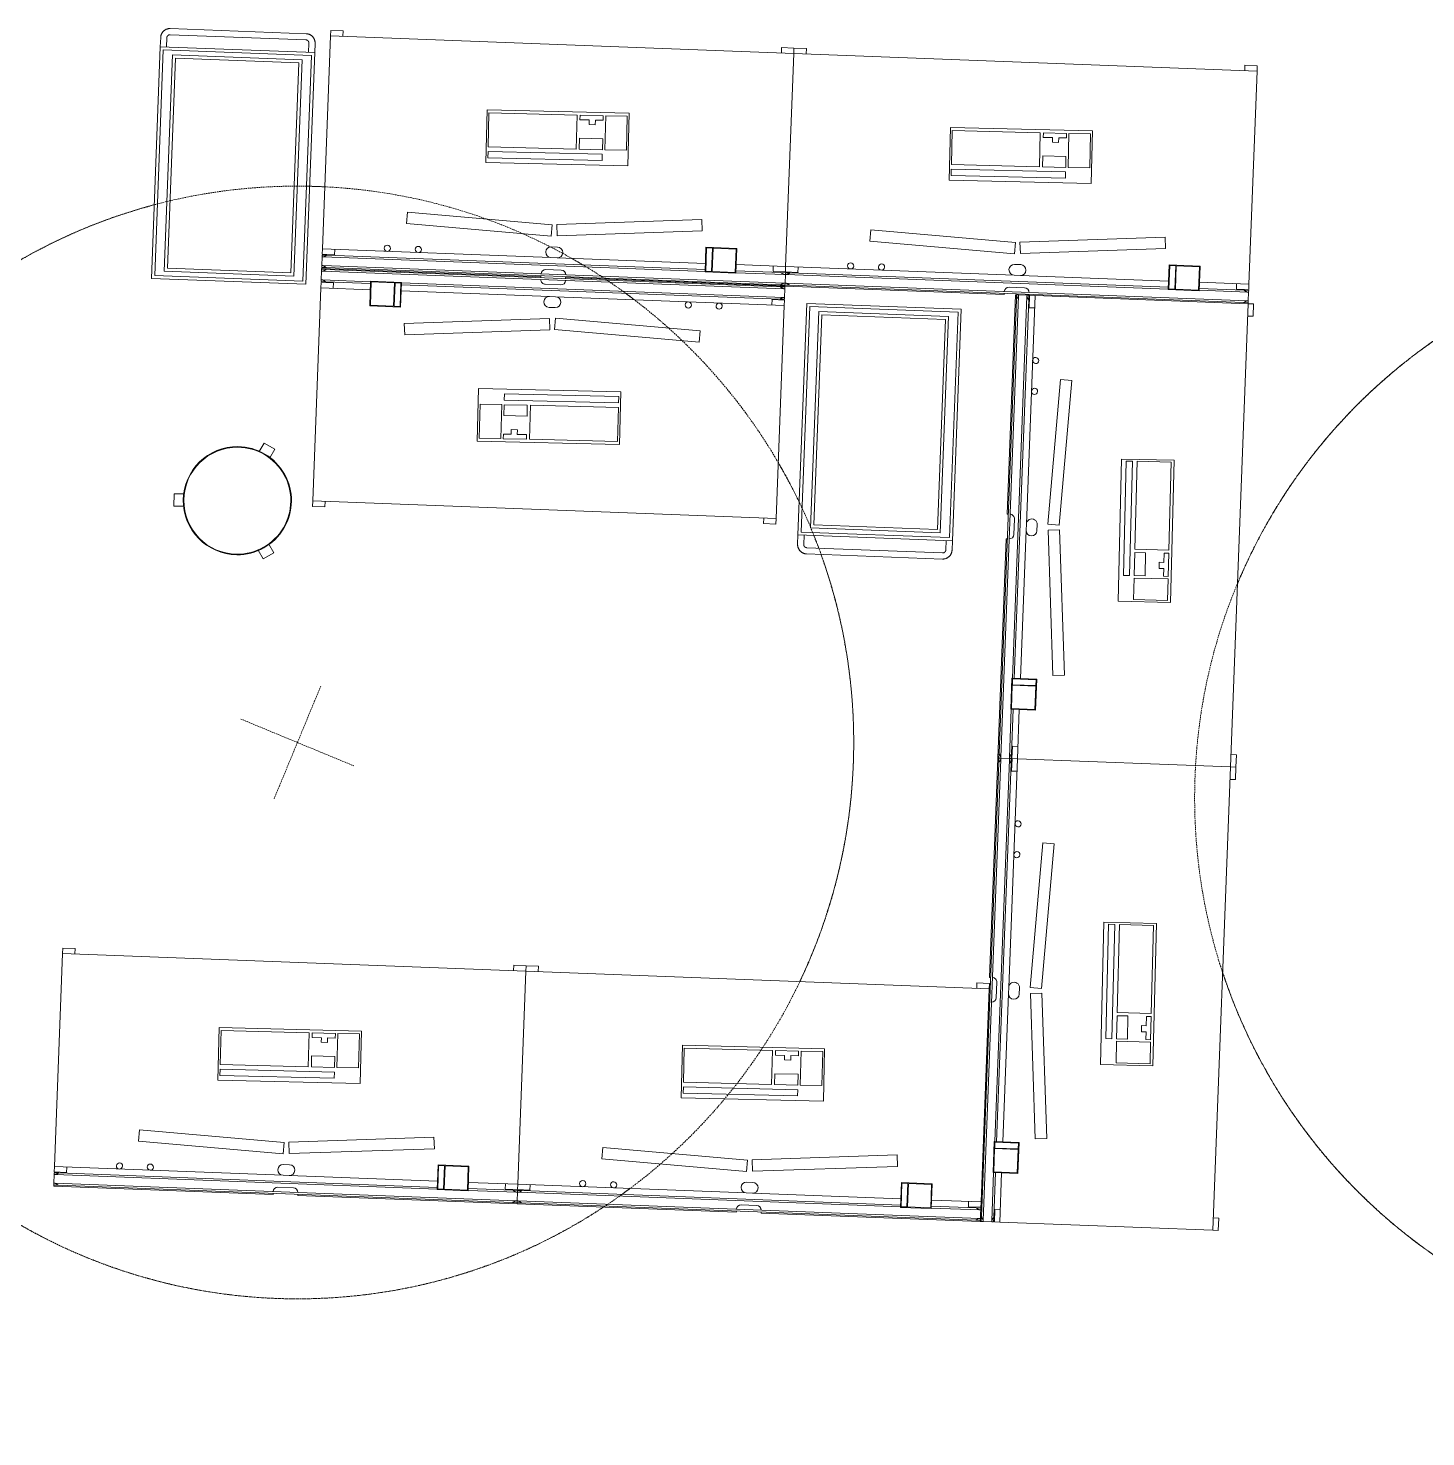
# Model space of a CAD drawing. Header units: millimetres. Extents: x 17567 to 83301, y -4294 to 56331.
# Drawn here: x 24444 to 28966, y 29321 to 33878 of the extents above; entities that cross this region are included whole.
import ezdxf

# ---------------------------------------------------------------- set-up
doc = ezdxf.new("R2010")
doc.units = ezdxf.units.MM
doc.header["$MEASUREMENT"] = 0
doc.linetypes.add('Hidden', pattern=[7.14375, 4.7625, -2.38125])
for name, color, linetype, lineweight in [('E-ELEC-EQPM', 71, 'Continuous', 13), ('E-ELEC-EQPM-HDLN', 91, 'Hidden', 13), ('I-FURN', 40, 'Continuous', 13), ('Q-SPCQ', 91, 'Continuous', 13)]:
    doc.layers.add(name, color=color, linetype=linetype, lineweight=lineweight)

# ---------------------------------------------------------------- blocks, each defined once
blk = doc.blocks.new('POWER_DATA_DROPPER - POWER_DATA_DROPPER-V160-GA PLAN - LEVEL 11')
at = {"layer": 'E-ELEC-EQPM-HDLN'}
for q in [(0, 200), (-200, 0), (0, -200), (200, 0)]:
    blk.add_line((0, 0), q, dxfattribs=at)
blk.add_circle((0, 0), 1800, dxfattribs=at)
for start, end in [(37.426, 235.788), (19.6744, 21.2358), (351.7479, 353.0608), (345.3227, 346.4379), (317.9689, 322.5853), (312.9495, 314.3428), (267.0414, 312.2713), (238.1681, 239.1456)]:
    blk.add_arc((0, 0), 1800, start, end, dxfattribs=at)
blk = doc.blocks.new('POWER_DATA_DROPPER - POWER_DATA_DROPPER-V161-GA PLAN - LEVEL 11')
at = {"layer": 'E-ELEC-EQPM-HDLN'}
for p, q in [((0, 0), (0, 200)), ((0, 0), (-200, 0)), ((0, 0), (0, -200)), ((0, 0), (200, 0)), ((1792.3, -165.9), (1792.6, -162.8))]:
    blk.add_line(p, q, dxfattribs=at)
blk.add_circle((0, 0), 1800, dxfattribs=at)
for start, end in [(18.9091, 79.5093), (120.0704, 180.6824), (356.1167, 356.7696), (354.0228, 354.5247), (354.9994, 355.5025), (352.7132, 353.3848), (202.8036, 203.4569), (206.2112, 206.8749), (232.3878, 327.1438)]:
    blk.add_arc((0, 0), 1800, start, end, dxfattribs=at)
blk = doc.blocks.new('Existing Furniture_Aalto Stool 60_EC4 - EC4A-10015310-GA PLAN - LEVEL 11')
at = {"layer": 'I-FURN'}
for p, q in [((20, 205), (-20, 205)), ((-20, 172.8), (-20, 205)), ((20, 205), (20, 172.8)), ((-187.5, -85.2), (-159.6, -69.1)), ((-187.5, -85.2), (-167.5, -119.8)), ((159.6, -69.1), (187.5, -85.2)), ((167.5, -119.8), (187.5, -85.2)), ((-139.6, -103.7), (-167.5, -119.8)), ((167.5, -119.8), (139.6, -103.7))]:
    blk.add_line(p, q, dxfattribs=at)
for radius, start, end in [(175, 360, 180), (173, 360, 180), (173, 0, 180), (175, 180, 360), (173, 180, 360), (173, 180, 0)]:
    blk.add_arc((0, 0), radius, start, end, dxfattribs=at)
blk = doc.blocks.new('New Furniture_Storage Caddy_NS1 - NS1-9646874-GA PLAN - LEVEL 11')
at = {"layer": 'I-FURN'}
for p, q in [((294.7, 0), (-205.3, 0)), ((-205.3, 0), (-205.3, -750)), ((294.7, -750), (294.7, 0)), ((-195.3, -740), (-195.3, -10)), ((-195.3, -10), (284.7, -10)), ((254.7, -25), (-165.3, -25)), ((-165.3, -25), (-165.3, -725)), ((-155.3, -715), (-155.3, -35)), ((-155.3, -35), (244.7, -35)), ((244.7, -35), (244.7, -715)), ((254.7, -725), (254.7, -25)), ((284.7, -10), (284.7, -740)), ((-165.3, -725), (254.7, -725)), ((244.7, -715), (-155.3, -715)), ((-205.3, -750), (-205.3, -780)), ((-205.3, -750), (294.7, -750)), ((284.7, -740), (-195.3, -740)), ((-185.3, -780), (-185.3, -750)), ((274.7, -750), (274.7, -780)), ((294.7, -780), (294.7, -750)), ((264.7, -790), (-175.3, -790)), ((-175.3, -810), (264.7, -810))]:
    blk.add_line(p, q, dxfattribs=at)
at = {"layer": 'I-FURN', "flags": 128}
for points in [[(-205.3, -780), (-205.3, -781.2), (-205.2, -782.4), (-205.1, -783.6), (-204.9, -784.8), (-204.7, -786), (-204.4, -787.1), (-204.1, -788.3), (-203.8, -789.4), (-203.4, -790.6), (-202.9, -791.7), (-202.4, -792.8), (-201.9, -793.9), (-201.3, -794.9), (-200.7, -795.9), (-200.1, -796.9), (-199.4, -797.9), (-198.6, -798.9), (-197.9, -799.8), (-197, -800.7), (-196.2, -801.5), (-195.3, -802.3), (-194.4, -803.1), (-193.5, -803.9), (-192.5, -804.6), (-191.5, -805.2), (-190.5, -805.9), (-189.4, -806.5), (-188.4, -807), (-187.3, -807.5), (-186.2, -808), (-185, -808.4), (-183.9, -808.7), (-182.7, -809.1), (-181.6, -809.3), (-180.4, -809.6), (-179.2, -809.7), (-178, -809.9), (-176.8, -810), (-175.6, -810), (-175.3, -810)], [(-175.3, -790), (-175.7, -790), (-176.1, -790), (-176.5, -789.9), (-176.9, -789.9), (-177.3, -789.8), (-177.7, -789.7), (-178.1, -789.6), (-178.4, -789.5), (-178.8, -789.4), (-179.2, -789.2), (-179.6, -789), (-179.9, -788.9), (-180.3, -788.7), (-180.6, -788.5), (-180.9, -788.3), (-181.3, -788), (-181.6, -787.8), (-181.9, -787.5), (-182.2, -787.2), (-182.5, -787), (-182.7, -786.7), (-183, -786.4), (-183.3, -786.1), (-183.5, -785.7), (-183.7, -785.4), (-183.9, -785.1), (-184.1, -784.7), (-184.3, -784.4), (-184.5, -784), (-184.6, -783.6), (-184.8, -783.2), (-184.9, -782.9), (-185, -782.5), (-185.1, -782.1), (-185.2, -781.7), (-185.2, -781.3), (-185.3, -780.9), (-185.3, -780.5), (-185.3, -780.1), (-185.3, -780)], [(264.7, -810), (265.9, -810), (267.1, -809.9), (268.3, -809.8), (269.5, -809.6), (270.7, -809.4), (271.8, -809.1), (273, -808.8), (274.1, -808.5), (275.3, -808.1), (276.4, -807.6), (277.5, -807.1), (278.6, -806.6), (279.6, -806), (280.6, -805.4), (281.6, -804.8), (282.6, -804.1), (283.6, -803.3), (284.5, -802.6), (285.4, -801.7), (286.2, -800.9), (287, -800), (287.8, -799.1), (288.6, -798.2), (289.3, -797.2), (289.9, -796.2), (290.6, -795.2), (291.2, -794.1), (291.7, -793.1), (292.2, -792), (292.7, -790.9), (293.1, -789.7), (293.4, -788.6), (293.8, -787.4), (294, -786.3), (294.3, -785.1), (294.4, -783.9), (294.6, -782.7), (294.7, -781.5), (294.7, -780.3), (294.7, -780)], [(274.7, -780), (274.7, -780.4), (274.7, -780.8), (274.6, -781.2), (274.6, -781.6), (274.5, -782), (274.4, -782.4), (274.3, -782.8), (274.2, -783.1), (274.1, -783.5), (273.9, -783.9), (273.7, -784.3), (273.6, -784.6), (273.4, -785), (273.2, -785.3), (273, -785.6), (272.7, -786), (272.5, -786.3), (272.2, -786.6), (271.9, -786.9), (271.7, -787.2), (271.4, -787.4), (271.1, -787.7), (270.8, -788), (270.4, -788.2), (270.1, -788.4), (269.8, -788.6), (269.4, -788.8), (269.1, -789), (268.7, -789.2), (268.3, -789.3), (267.9, -789.5), (267.6, -789.6), (267.2, -789.7), (266.8, -789.8), (266.4, -789.9), (266, -789.9), (265.6, -790), (265.2, -790), (264.8, -790), (264.7, -790)]]:
    blk.add_lwpolyline(points, dxfattribs=at)
blk = doc.blocks.new('Workstatio_3 - Workstatio_3-V216-GA PLAN - LEVEL 11')
at = {"layer": 'I-FURN'}
for p, q in [((4.7, 3.1), (-705.3, 3.1)), ((-705.3, 0), (-705.3, 3.1)), ((-705.3, 0), (-690.3, 0)), ((-694.2, 0), (-690.3, 0)), ((-690.3, 0), (779.7, 0)), ((4.7, 3.1), (4.7, 0)), ((794.7, 3.1), (84.7, 3.1)), ((84.7, 0), (84.7, 3.1)), ((794.7, 3.1), (794.7, 0)), ((-705.3, 0), (-705.3, -6)), ((-705.3, -34), (-705.3, -6)), ((-702.3, -6), (-705.3, -6)), ((-705.3, -34), (-705.3, -40)), ((-705.3, -34), (-702.3, -34)), ((-690.3, -40), (-705.3, -40)), ((-665.3, -42.5), (-705.3, -42.5)), ((-702.3, -6), (791.7, -6)), ((-545.3, -34), (-702.3, -34)), ((-545.1, -40), (-690.3, -40)), ((-665.3, -42.5), (-665.3, -59.9)), ((-445.3, -32.5), (-545.3, -32.5)), ((-545.3, -32.5), (-545.3, -112.5)), ((-543.3, -34.5), (-468.3, -34.5)), ((-543.3, -110.5), (-543.3, -34.5)), ((-468.3, -34.5), (-468.3, -110.5)), ((-466.3, -110.5), (-466.3, -34.5)), ((-466.3, -34.5), (-447.3, -34.5)), ((-461, -34), (-462.5, -34)), ((-447.3, -34.5), (-447.3, -110.5)), ((779.7, -40), (-445.5, -40)), ((-445.3, -112.5), (-445.3, -32.5)), ((791.7, -34), (-445.3, -34)), ((69.7, -21), (19.7, -21)), ((794.7, -42.5), (754.7, -42.5)), ((754.7, -59.9), (754.7, -42.5)), ((779.7, 0), (783.6, 0)), ((779.7, 0), (794.7, 0)), ((794.7, -40), (779.7, -40)), ((794.7, -6), (791.7, -6)), ((791.7, -34), (794.7, -34)), ((794.7, -6), (794.7, 0)), ((794.7, -6), (794.7, -34)), ((794.7, -40), (794.7, -34)), ((794.7, -42.5), (794.7, -59.9)), ((-545.3, -60), (-705.3, -60)), ((-705.3, -60), (-705.3, -750)), ((34.7, -60), (-445.3, -60)), ((54.7, -60), (34.7, -60)), ((794.7, -60), (54.7, -60)), ((794.7, -750), (794.7, -60)), ((-545.3, -112.5), (-445.3, -112.5)), ((-468.3, -110.5), (-543.3, -110.5)), ((-447.3, -110.5), (-466.3, -110.5)), ((37.4, -131), (-431.3, -164.7)), ((34.7, -95), (54.7, -95)), ((37.4, -131), (40.1, -168)), ((56.6, -129), (54.8, -166)), ((526, -152.3), (56.6, -129)), ((-431.3, -164.7), (-428.6, -201.7)), ((-428.6, -201.7), (40.1, -168)), ((54.8, -166), (524.1, -189.4)), ((526, -152.3), (524.1, -189.4)), ((276.9, -359.7), (-183.1, -366.1)), ((276.9, -359.7), (279.2, -529.7)), ((-180.7, -536.1), (-183.1, -366.1)), ((-180.7, -536.1), (279.2, -529.7)), ((-705.3, -750), (794.7, -750)), ((-705.3, -767.5), (-705.3, -750.1)), ((-705.3, -767.5), (-665.3, -767.5)), ((-665.3, -750.1), (-665.3, -767.5)), ((754.7, -767.5), (754.7, -750.1)), ((754.7, -767.5), (794.7, -767.5)), ((794.7, -750.1), (794.7, -767.5))]:
    blk.add_line(p, q, dxfattribs=at)
at = {"layer": 'I-FURN', "flags": 128}
for points in [[(-702.3, -6), (-702.2, -6), (-702.1, -6), (-702, -6), (-701.9, -6), (-701.7, -6), (-701.6, -5.9), (-701.5, -5.9), (-701.2, -5.9), (-701.1, -5.8), (-700.9, -5.8), (-700.7, -5.7), (-700.5, -5.7), (-700.4, -5.6), (-700.1, -5.5), (-699.8, -5.4), (-699.7, -5.4), (-699.5, -5.3), (-699.2, -5.1), (-698.9, -5), (-698.4, -4.8), (-698.1, -4.7), (-698, -4.6), (-697.6, -4.4), (-697.4, -4.3), (-697, -4.1), (-696.6, -3.8), (-696.3, -3.7), (-695.8, -3.4), (-695.2, -3), (-694.8, -2.8), (-694, -2.3), (-693.4, -1.9), (-693, -1.7), (-692.1, -1.2), (-690.3, 0)], [(-690.3, -40), (-692.1, -38.8), (-693, -38.3), (-693.4, -38.1), (-694, -37.7), (-694.8, -37.2), (-695.2, -37), (-695.8, -36.6), (-696.3, -36.3), (-696.6, -36.2), (-697, -35.9), (-697.4, -35.7), (-697.6, -35.6), (-698, -35.4), (-698.1, -35.3), (-698.4, -35.2), (-698.8, -35), (-699, -34.9), (-699.3, -34.8), (-699.5, -34.7), (-699.6, -34.7), (-699.8, -34.6), (-700.1, -34.5), (-700.3, -34.4), (-700.4, -34.4), (-700.6, -34.3), (-700.9, -34.2), (-701.1, -34.2), (-701.2, -34.2), (-701.3, -34.1), (-701.5, -34.1), (-701.7, -34), (-701.8, -34), (-702, -34), (-702, -34), (-702.1, -34), (-702.3, -34)], [(779.7, 0), (781.5, -1.2), (782.4, -1.7), (782.8, -1.9), (783.4, -2.3), (784.2, -2.8), (784.6, -3), (785.2, -3.4), (785.7, -3.7), (786, -3.8), (786.4, -4.1), (786.8, -4.3), (787, -4.4), (787.4, -4.6), (787.5, -4.7), (787.8, -4.8), (788.2, -5), (788.4, -5.1), (788.7, -5.2), (788.9, -5.3), (789, -5.3), (789.2, -5.4), (789.5, -5.5), (789.7, -5.6), (789.8, -5.6), (790, -5.7), (790.3, -5.8), (790.5, -5.8), (790.6, -5.8), (790.7, -5.9), (790.9, -5.9), (791.1, -6), (791.2, -6), (791.4, -6), (791.4, -6), (791.6, -6), (791.7, -6)], [(791.7, -34), (791.6, -34), (791.5, -34), (791.4, -34), (791.3, -34), (791.1, -34), (791, -34.1), (790.9, -34.1), (790.6, -34.1), (790.5, -34.2), (790.3, -34.2), (790.1, -34.3), (789.9, -34.3), (789.8, -34.4), (789.5, -34.5), (789.2, -34.6), (789.1, -34.6), (788.9, -34.7), (788.6, -34.9), (788.3, -35), (787.8, -35.2), (787.5, -35.3), (787.4, -35.4), (787, -35.6), (786.8, -35.7), (786.4, -35.9), (786, -36.2), (785.7, -36.3), (785.2, -36.6), (784.6, -37), (784.2, -37.2), (783.4, -37.7), (782.8, -38.1), (782.4, -38.3), (781.5, -38.8), (779.7, -40)]]:
    blk.add_lwpolyline(points, dxfattribs=at)
at = {"layer": 'I-FURN'}
for centre, radius, start, end in [((19.7, -6), 15, 180, 270), ((69.7, -6), 15, 270, 0), ((34.7, -77.5), 17.5, 90, 270), ((54.7, -77.5), 17.5, 270, 90), ((484.7, -70), 10, 0, 180), ((484.7, -70), 10, 180, 360), ((584.7, -70), 10, 0, 180), ((584.7, -70), 10, 180, 360)]:
    blk.add_arc(centre, radius, start, end, dxfattribs=at)
at = {"layer": 'Q-SPCQ'}
for p, q in [((271, -375.1), (-99, -380.2)), ((-99, -380.2), (-98.7, -400.2)), ((-98.7, -400.2), (271.3, -395.1)), ((-13.5, -414), (271.5, -410.1)), ((271.3, -395.1), (271, -375.1)), ((271.5, -410.1), (273, -520.1)), ((-176.3, -416.3), (-106.3, -415.3)), ((-176.3, -416.3), (-174.8, -526.3)), ((-106.3, -415.3), (-104.8, -525.3)), ((-23.5, -414.2), (-98.5, -415.2)), ((-98.5, -415.2), (-98, -450.2)), ((-98, -450.2), (-23, -449.2)), ((-23, -449.2), (-23.5, -414.2)), ((-12, -524), (-13.5, -414)), ((-72.4, -494.8), (-52.4, -494.6)), ((-72.2, -509.8), (-72.4, -494.8)), ((-52.4, -494.6), (-52.2, -509.6)), ((-104.8, -525.3), (-174.8, -526.3)), ((-97.2, -510.2), (-72.2, -509.8)), ((-97, -525.2), (-97.2, -510.2)), ((-22, -524.2), (-97, -525.2)), ((-52.2, -509.6), (-22.2, -509.2)), ((-22.2, -509.2), (-22, -524.2)), ((273, -520.1), (-12, -524))]:
    blk.add_line(p, q, dxfattribs=at)
blk = doc.blocks.new('Workstatio_3 - Workstatio_3-V218-GA PLAN - LEVEL 11')
at = {"layer": 'I-FURN'}
for p, q in [((-705.3, 0), (-705.3, 3.1)), ((-705.3, 0), (-690.3, 0)), ((-694.2, 0), (-690.3, 0)), ((-690.3, 0), (779.7, 0)), ((4.7, 3.1), (-15.3, 3.1)), ((4.7, 3.1), (4.7, 0)), ((794.7, 3.1), (84.7, 3.1)), ((84.7, 0), (84.7, 3.1)), ((794.7, 3.1), (794.7, 0)), ((-705.3, 0), (-705.3, -6)), ((-705.3, -34), (-705.3, -6)), ((-702.3, -6), (-705.3, -6)), ((-705.3, -34), (-705.3, -40)), ((-705.3, -34), (-702.3, -34)), ((-690.3, -40), (-705.3, -40)), ((-665.3, -42.5), (-705.3, -42.5)), ((-705.3, -59.9), (-705.3, -42.5)), ((-702.3, -6), (791.7, -6)), ((-545.3, -34), (-702.3, -34)), ((-545.1, -40), (-690.3, -40)), ((-665.3, -42.5), (-665.3, -59.9)), ((-445.3, -32.5), (-545.3, -32.5)), ((-545.3, -32.5), (-545.3, -112.5)), ((-543.3, -34.5), (-468.3, -34.5)), ((-543.3, -110.5), (-543.3, -34.5)), ((-468.3, -34.5), (-468.3, -110.5)), ((-466.3, -110.5), (-466.3, -34.5)), ((-466.3, -34.5), (-447.3, -34.5)), ((-461, -34), (-462.5, -34)), ((-447.3, -34.5), (-447.3, -110.5)), ((779.7, -40), (-445.5, -40)), ((-445.3, -112.5), (-445.3, -32.5)), ((791.7, -34), (-445.3, -34)), ((69.7, -21), (19.7, -21)), ((794.7, -42.5), (754.7, -42.5)), ((754.7, -59.9), (754.7, -42.5)), ((779.7, 0), (783.6, 0)), ((779.7, 0), (794.7, 0)), ((794.7, -40), (779.7, -40)), ((794.7, -6), (791.7, -6)), ((791.7, -34), (794.7, -34)), ((794.7, -6), (794.7, 0)), ((794.7, -6), (794.7, -34)), ((794.7, -40), (794.7, -34)), ((794.7, -42.5), (794.7, -59.9)), ((-545.3, -60), (-705.3, -60)), ((-705.3, -60), (-705.3, -750)), ((34.7, -60), (-445.3, -60)), ((54.7, -60), (34.7, -60)), ((794.7, -60), (54.7, -60)), ((794.7, -750), (794.7, -60)), ((-545.3, -112.5), (-445.3, -112.5)), ((-468.3, -110.5), (-543.3, -110.5)), ((-447.3, -110.5), (-466.3, -110.5)), ((37.4, -131), (-431.3, -164.7)), ((34.7, -95), (54.7, -95)), ((37.4, -131), (40.1, -168)), ((56.6, -129), (54.8, -166)), ((526, -152.3), (56.6, -129)), ((-431.3, -164.7), (-428.6, -201.7)), ((-428.6, -201.7), (40.1, -168)), ((54.8, -166), (524.1, -189.4)), ((526, -152.3), (524.1, -189.4)), ((276.9, -359.7), (-183.1, -366.1)), ((276.9, -359.7), (279.2, -529.7)), ((-180.7, -536.1), (-183.1, -366.1)), ((-180.7, -536.1), (279.2, -529.7)), ((-705.3, -750), (794.7, -750)), ((-705.3, -767.5), (-705.3, -750.1)), ((-705.3, -767.5), (-665.3, -767.5)), ((-665.3, -750.1), (-665.3, -767.5)), ((754.7, -767.5), (754.7, -750.1)), ((754.7, -767.5), (794.7, -767.5)), ((794.7, -750.1), (794.7, -767.5))]:
    blk.add_line(p, q, dxfattribs=at)
at = {"layer": 'I-FURN', "flags": 128}
for points in [[(-702.3, -6), (-702.2, -6), (-702.1, -6), (-702, -6), (-701.9, -6), (-701.7, -6), (-701.6, -5.9), (-701.5, -5.9), (-701.2, -5.9), (-701.1, -5.8), (-700.9, -5.8), (-700.7, -5.7), (-700.5, -5.7), (-700.4, -5.6), (-700.1, -5.5), (-699.8, -5.4), (-699.7, -5.4), (-699.5, -5.3), (-699.2, -5.1), (-698.9, -5), (-698.4, -4.8), (-698.1, -4.7), (-698, -4.6), (-697.6, -4.4), (-697.4, -4.3), (-697, -4.1), (-696.6, -3.8), (-696.3, -3.7), (-695.8, -3.4), (-695.2, -3), (-694.8, -2.8), (-694, -2.3), (-693.4, -1.9), (-693, -1.7), (-692.1, -1.2), (-690.3, 0)], [(-690.3, -40), (-692.1, -38.8), (-693, -38.3), (-693.4, -38.1), (-694, -37.7), (-694.8, -37.2), (-695.2, -37), (-695.8, -36.6), (-696.3, -36.3), (-696.6, -36.2), (-697, -35.9), (-697.4, -35.7), (-697.6, -35.6), (-698, -35.4), (-698.1, -35.3), (-698.4, -35.2), (-698.8, -35), (-699, -34.9), (-699.3, -34.8), (-699.5, -34.7), (-699.6, -34.7), (-699.8, -34.6), (-700.1, -34.5), (-700.3, -34.4), (-700.4, -34.4), (-700.6, -34.3), (-700.9, -34.2), (-701.1, -34.2), (-701.2, -34.2), (-701.3, -34.1), (-701.5, -34.1), (-701.7, -34), (-701.8, -34), (-702, -34), (-702, -34), (-702.1, -34), (-702.3, -34)], [(779.7, 0), (781.5, -1.2), (782.4, -1.7), (782.8, -1.9), (783.4, -2.3), (784.2, -2.8), (784.6, -3), (785.2, -3.4), (785.7, -3.7), (786, -3.8), (786.4, -4.1), (786.8, -4.3), (787, -4.4), (787.4, -4.6), (787.5, -4.7), (787.8, -4.8), (788.2, -5), (788.4, -5.1), (788.7, -5.2), (788.9, -5.3), (789, -5.3), (789.2, -5.4), (789.5, -5.5), (789.7, -5.6), (789.8, -5.6), (790, -5.7), (790.3, -5.8), (790.5, -5.8), (790.6, -5.8), (790.7, -5.9), (790.9, -5.9), (791.1, -6), (791.2, -6), (791.4, -6), (791.4, -6), (791.6, -6), (791.7, -6)], [(791.7, -34), (791.6, -34), (791.5, -34), (791.4, -34), (791.3, -34), (791.1, -34), (791, -34.1), (790.9, -34.1), (790.6, -34.1), (790.5, -34.2), (790.3, -34.2), (790.1, -34.3), (789.9, -34.3), (789.8, -34.4), (789.5, -34.5), (789.2, -34.6), (789.1, -34.6), (788.9, -34.7), (788.6, -34.9), (788.3, -35), (787.8, -35.2), (787.5, -35.3), (787.4, -35.4), (787, -35.6), (786.8, -35.7), (786.4, -35.9), (786, -36.2), (785.7, -36.3), (785.2, -36.6), (784.6, -37), (784.2, -37.2), (783.4, -37.7), (782.8, -38.1), (782.4, -38.3), (781.5, -38.8), (779.7, -40)]]:
    blk.add_lwpolyline(points, dxfattribs=at)
at = {"layer": 'I-FURN'}
for centre, radius, start, end in [((19.7, -6), 15, 180, 270), ((69.7, -6), 15, 270, 0), ((34.7, -77.5), 17.5, 90, 270), ((54.7, -77.5), 17.5, 270, 90), ((484.7, -70), 10, 0, 180), ((484.7, -70), 10, 180, 360), ((584.7, -70), 10, 0, 180), ((584.7, -70), 10, 180, 360)]:
    blk.add_arc(centre, radius, start, end, dxfattribs=at)
at = {"layer": 'Q-SPCQ'}
for p, q in [((271, -375.1), (-99, -380.2)), ((-99, -380.2), (-98.7, -400.2)), ((-98.7, -400.2), (271.3, -395.1)), ((-13.5, -414), (271.5, -410.1)), ((271.3, -395.1), (271, -375.1)), ((271.5, -410.1), (273, -520.1)), ((-176.3, -416.3), (-106.3, -415.3)), ((-176.3, -416.3), (-174.8, -526.3)), ((-106.3, -415.3), (-104.8, -525.3)), ((-23.5, -414.2), (-98.5, -415.2)), ((-98.5, -415.2), (-98, -450.2)), ((-98, -450.2), (-23, -449.2)), ((-23, -449.2), (-23.5, -414.2)), ((-12, -524), (-13.5, -414)), ((-72.4, -494.8), (-52.4, -494.6)), ((-72.2, -509.8), (-72.4, -494.8)), ((-52.4, -494.6), (-52.2, -509.6)), ((-104.8, -525.3), (-174.8, -526.3)), ((-97.2, -510.2), (-72.2, -509.8)), ((-97, -525.2), (-97.2, -510.2)), ((-22, -524.2), (-97, -525.2)), ((-52.2, -509.6), (-22.2, -509.2)), ((-22.2, -509.2), (-22, -524.2)), ((273, -520.1), (-12, -524))]:
    blk.add_line(p, q, dxfattribs=at)
blk = doc.blocks.new('Workstatio_3 - Workstatio_3-V217-GA PLAN - LEVEL 11')
at = {"layer": 'I-FURN'}
for p, q in [((4.7, 3.1), (-705.3, 3.1)), ((-705.3, 0), (-705.3, 3.1)), ((-705.3, 0), (-705.3, -6)), ((-705.3, 0), (-690.3, 0)), ((-694.2, 0), (-690.3, 0)), ((-690.3, 0), (779.7, 0)), ((4.7, 3.1), (4.7, 0)), ((794.7, 3.1), (84.7, 3.1)), ((84.7, 0), (84.7, 3.1)), ((794.7, 3.1), (794.7, 0)), ((794.7, -6), (794.7, 0)), ((-705.3, -34), (-705.3, -6)), ((-702.3, -6), (-705.3, -6)), ((-705.3, -34), (-705.3, -40)), ((-705.3, -34), (-702.3, -34)), ((-690.3, -40), (-705.3, -40)), ((-665.3, -42.5), (-705.3, -42.5)), ((-705.3, -59.9), (-705.3, -42.5)), ((-702.3, -6), (791.7, -6)), ((-545.3, -34), (-702.3, -34)), ((-545.1, -40), (-690.3, -40)), ((-665.3, -42.5), (-665.3, -59.9)), ((-445.3, -32.5), (-545.3, -32.5)), ((-545.3, -32.5), (-545.3, -112.5)), ((-543.3, -34.5), (-468.3, -34.5)), ((-543.3, -110.5), (-543.3, -34.5)), ((-468.3, -34.5), (-468.3, -110.5)), ((-466.3, -110.5), (-466.3, -34.5)), ((-466.3, -34.5), (-447.3, -34.5)), ((-461, -34), (-462.5, -34)), ((-447.3, -34.5), (-447.3, -110.5)), ((779.7, -40), (-445.5, -40)), ((-445.3, -112.5), (-445.3, -32.5)), ((791.7, -34), (-445.3, -34)), ((69.7, -21), (19.7, -21)), ((794.7, -42.5), (754.7, -42.5)), ((754.7, -59.9), (754.7, -42.5)), ((779.7, 0), (783.6, 0)), ((779.7, 0), (794.7, 0)), ((794.7, -40), (779.7, -40)), ((794.7, -6), (791.7, -6)), ((791.7, -34), (794.7, -34)), ((794.7, -6), (794.7, -34)), ((794.7, -40), (794.7, -34)), ((794.7, -42.5), (794.7, -59.9)), ((-545.3, -60), (-705.3, -60)), ((-705.3, -60), (-705.3, -750)), ((34.7, -60), (-445.3, -60)), ((54.7, -60), (34.7, -60)), ((794.7, -60), (54.7, -60)), ((794.7, -750), (794.7, -60)), ((-545.3, -112.5), (-445.3, -112.5)), ((-468.3, -110.5), (-543.3, -110.5)), ((-447.3, -110.5), (-466.3, -110.5)), ((37.4, -131), (-431.3, -164.7)), ((34.7, -95), (54.7, -95)), ((37.4, -131), (40.1, -168)), ((56.6, -129), (54.8, -166)), ((526, -152.3), (56.6, -129)), ((-431.3, -164.7), (-428.6, -201.7)), ((-428.6, -201.7), (40.1, -168)), ((54.8, -166), (524.1, -189.4)), ((526, -152.3), (524.1, -189.4)), ((276.9, -359.7), (-183.1, -366.1)), ((276.9, -359.7), (279.2, -529.7)), ((-180.7, -536.1), (-183.1, -366.1)), ((-180.7, -536.1), (279.2, -529.7)), ((-705.3, -750), (794.7, -750)), ((-705.3, -767.5), (-705.3, -750.1)), ((-705.3, -767.5), (-665.3, -767.5)), ((-665.3, -750.1), (-665.3, -767.5)), ((754.7, -767.5), (754.7, -750.1)), ((754.7, -767.5), (794.7, -767.5)), ((794.7, -750.1), (794.7, -767.5))]:
    blk.add_line(p, q, dxfattribs=at)
at = {"layer": 'I-FURN', "flags": 128}
for points in [[(-702.3, -6), (-702.2, -6), (-702.1, -6), (-702, -6), (-701.9, -6), (-701.7, -6), (-701.6, -5.9), (-701.5, -5.9), (-701.2, -5.9), (-701.1, -5.8), (-700.9, -5.8), (-700.7, -5.7), (-700.5, -5.7), (-700.4, -5.6), (-700.1, -5.5), (-699.8, -5.4), (-699.7, -5.4), (-699.5, -5.3), (-699.2, -5.1), (-698.9, -5), (-698.4, -4.8), (-698.1, -4.7), (-698, -4.6), (-697.6, -4.4), (-697.4, -4.3), (-697, -4.1), (-696.6, -3.8), (-696.3, -3.7), (-695.8, -3.4), (-695.2, -3), (-694.8, -2.8), (-694, -2.3), (-693.4, -1.9), (-693, -1.7), (-692.1, -1.2), (-690.3, 0)], [(-690.3, -40), (-692.1, -38.8), (-693, -38.3), (-693.4, -38.1), (-694, -37.7), (-694.8, -37.2), (-695.2, -37), (-695.8, -36.6), (-696.3, -36.3), (-696.6, -36.2), (-697, -35.9), (-697.4, -35.7), (-697.6, -35.6), (-698, -35.4), (-698.1, -35.3), (-698.4, -35.2), (-698.8, -35), (-699, -34.9), (-699.3, -34.8), (-699.5, -34.7), (-699.6, -34.7), (-699.8, -34.6), (-700.1, -34.5), (-700.3, -34.4), (-700.4, -34.4), (-700.6, -34.3), (-700.9, -34.2), (-701.1, -34.2), (-701.2, -34.2), (-701.3, -34.1), (-701.5, -34.1), (-701.7, -34), (-701.8, -34), (-702, -34), (-702, -34), (-702.1, -34), (-702.3, -34)], [(779.7, 0), (781.5, -1.2), (782.4, -1.7), (782.8, -1.9), (783.4, -2.3), (784.2, -2.8), (784.6, -3), (785.2, -3.4), (785.7, -3.7), (786, -3.8), (786.4, -4.1), (786.8, -4.3), (787, -4.4), (787.4, -4.6), (787.5, -4.7), (787.8, -4.8), (788.2, -5), (788.4, -5.1), (788.7, -5.2), (788.9, -5.3), (789, -5.3), (789.2, -5.4), (789.5, -5.5), (789.7, -5.6), (789.8, -5.6), (790, -5.7), (790.3, -5.8), (790.5, -5.8), (790.6, -5.8), (790.7, -5.9), (790.9, -5.9), (791.1, -6), (791.2, -6), (791.4, -6), (791.4, -6), (791.6, -6), (791.7, -6)], [(791.7, -34), (791.6, -34), (791.5, -34), (791.4, -34), (791.3, -34), (791.1, -34), (791, -34.1), (790.9, -34.1), (790.6, -34.1), (790.5, -34.2), (790.3, -34.2), (790.1, -34.3), (789.9, -34.3), (789.8, -34.4), (789.5, -34.5), (789.2, -34.6), (789.1, -34.6), (788.9, -34.7), (788.6, -34.9), (788.3, -35), (787.8, -35.2), (787.5, -35.3), (787.4, -35.4), (787, -35.6), (786.8, -35.7), (786.4, -35.9), (786, -36.2), (785.7, -36.3), (785.2, -36.6), (784.6, -37), (784.2, -37.2), (783.4, -37.7), (782.8, -38.1), (782.4, -38.3), (781.5, -38.8), (779.7, -40)]]:
    blk.add_lwpolyline(points, dxfattribs=at)
at = {"layer": 'I-FURN'}
for centre, radius, start, end in [((19.7, -6), 15, 180, 270), ((69.7, -6), 15, 270, 0), ((34.7, -77.5), 17.5, 90, 270), ((54.7, -77.5), 17.5, 270, 90), ((484.7, -70), 10, 0, 180), ((484.7, -70), 10, 180, 360), ((584.7, -70), 10, 0, 180), ((584.7, -70), 10, 180, 360)]:
    blk.add_arc(centre, radius, start, end, dxfattribs=at)
at = {"layer": 'Q-SPCQ'}
for p, q in [((271, -375.1), (-99, -380.2)), ((-99, -380.2), (-98.7, -400.2)), ((-98.7, -400.2), (271.3, -395.1)), ((-13.5, -414), (271.5, -410.1)), ((271.3, -395.1), (271, -375.1)), ((271.5, -410.1), (273, -520.1)), ((-176.3, -416.3), (-106.3, -415.3)), ((-176.3, -416.3), (-174.8, -526.3)), ((-106.3, -415.3), (-104.8, -525.3)), ((-23.5, -414.2), (-98.5, -415.2)), ((-98.5, -415.2), (-98, -450.2)), ((-98, -450.2), (-23, -449.2)), ((-23, -449.2), (-23.5, -414.2)), ((-12, -524), (-13.5, -414)), ((-72.4, -494.8), (-52.4, -494.6)), ((-72.2, -509.8), (-72.4, -494.8)), ((-52.4, -494.6), (-52.2, -509.6)), ((-104.8, -525.3), (-174.8, -526.3)), ((-97.2, -510.2), (-72.2, -509.8)), ((-97, -525.2), (-97.2, -510.2)), ((-22, -524.2), (-97, -525.2)), ((-52.2, -509.6), (-22.2, -509.2)), ((-22.2, -509.2), (-22, -524.2)), ((273, -520.1), (-12, -524))]:
    blk.add_line(p, q, dxfattribs=at)
blk = doc.blocks.new('Workstatio_3 - Workstatio_3-V219-GA PLAN - LEVEL 11')
at = {"layer": 'I-FURN'}
for p, q in [((4.7, 3.1), (-705.3, 3.1)), ((-705.3, 0), (-705.3, 3.1)), ((-705.3, 0), (-705.3, -6)), ((-705.3, 0), (-690.3, 0)), ((-694.2, 0), (-690.3, 0)), ((-690.3, 0), (779.7, 0)), ((4.7, 3.1), (4.7, 0)), ((794.7, 3.1), (84.7, 3.1)), ((84.7, 0), (84.7, 3.1)), ((794.7, 3.1), (794.7, 0)), ((794.7, -6), (794.7, 0)), ((-705.3, -34), (-705.3, -6)), ((-702.3, -6), (-705.3, -6)), ((-705.3, -34), (-705.3, -40)), ((-705.3, -34), (-702.3, -34)), ((-690.3, -40), (-705.3, -40)), ((-665.3, -42.5), (-705.3, -42.5)), ((-702.3, -6), (791.7, -6)), ((-545.3, -34), (-702.3, -34)), ((-545.1, -40), (-690.3, -40)), ((-665.3, -42.5), (-665.3, -59.9)), ((-445.3, -32.5), (-545.3, -32.5)), ((-545.3, -32.5), (-545.3, -112.5)), ((-543.3, -34.5), (-468.3, -34.5)), ((-543.3, -110.5), (-543.3, -34.5)), ((-468.3, -34.5), (-468.3, -110.5)), ((-466.3, -110.5), (-466.3, -34.5)), ((-466.3, -34.5), (-447.3, -34.5)), ((-461, -34), (-462.5, -34)), ((-447.3, -34.5), (-447.3, -110.5)), ((779.7, -40), (-445.5, -40)), ((-445.3, -112.5), (-445.3, -32.5)), ((791.7, -34), (-445.3, -34)), ((69.7, -21), (19.7, -21)), ((794.7, -42.5), (754.7, -42.5)), ((754.7, -59.9), (754.7, -42.5)), ((779.7, 0), (783.6, 0)), ((779.7, 0), (794.7, 0)), ((794.7, -40), (779.7, -40)), ((794.7, -6), (791.7, -6)), ((791.7, -34), (794.7, -34)), ((794.7, -6), (794.7, -34)), ((794.7, -40), (794.7, -34)), ((-545.3, -60), (-705.3, -60)), ((-705.3, -60), (-705.3, -750)), ((34.7, -60), (-445.3, -60)), ((54.7, -60), (34.7, -60)), ((794.7, -60), (54.7, -60)), ((794.7, -750), (794.7, -60)), ((-545.3, -112.5), (-445.3, -112.5)), ((-468.3, -110.5), (-543.3, -110.5)), ((-447.3, -110.5), (-466.3, -110.5)), ((37.4, -131), (-431.3, -164.7)), ((34.7, -95), (54.7, -95)), ((37.4, -131), (40.1, -168)), ((56.6, -129), (54.8, -166)), ((526, -152.3), (56.6, -129)), ((-431.3, -164.7), (-428.6, -201.7)), ((-428.6, -201.7), (40.1, -168)), ((54.8, -166), (524.1, -189.4)), ((526, -152.3), (524.1, -189.4)), ((276.9, -359.7), (-183.1, -366.1)), ((276.9, -359.7), (279.2, -529.7)), ((-180.7, -536.1), (-183.1, -366.1)), ((-180.7, -536.1), (279.2, -529.7)), ((-705.3, -750), (794.7, -750)), ((-705.3, -767.5), (-705.3, -750.1)), ((-705.3, -767.5), (-665.3, -767.5)), ((-665.3, -750.1), (-665.3, -767.5)), ((754.7, -767.5), (754.7, -750.1)), ((754.7, -767.5), (794.7, -767.5)), ((794.7, -750.1), (794.7, -767.5))]:
    blk.add_line(p, q, dxfattribs=at)
at = {"layer": 'I-FURN', "flags": 128}
for points in [[(-702.3, -6), (-702.2, -6), (-702.1, -6), (-702, -6), (-701.9, -6), (-701.7, -6), (-701.6, -5.9), (-701.5, -5.9), (-701.2, -5.9), (-701.1, -5.8), (-700.9, -5.8), (-700.7, -5.7), (-700.5, -5.7), (-700.4, -5.6), (-700.1, -5.5), (-699.8, -5.4), (-699.7, -5.4), (-699.5, -5.3), (-699.2, -5.1), (-698.9, -5), (-698.4, -4.8), (-698.1, -4.7), (-698, -4.6), (-697.6, -4.4), (-697.4, -4.3), (-697, -4.1), (-696.6, -3.8), (-696.3, -3.7), (-695.8, -3.4), (-695.2, -3), (-694.8, -2.8), (-694, -2.3), (-693.4, -1.9), (-693, -1.7), (-692.1, -1.2), (-690.3, 0)], [(-690.3, -40), (-692.1, -38.8), (-693, -38.3), (-693.4, -38.1), (-694, -37.7), (-694.8, -37.2), (-695.2, -37), (-695.8, -36.6), (-696.3, -36.3), (-696.6, -36.2), (-697, -35.9), (-697.4, -35.7), (-697.6, -35.6), (-698, -35.4), (-698.1, -35.3), (-698.4, -35.2), (-698.8, -35), (-699, -34.9), (-699.3, -34.8), (-699.5, -34.7), (-699.6, -34.7), (-699.8, -34.6), (-700.1, -34.5), (-700.3, -34.4), (-700.4, -34.4), (-700.6, -34.3), (-700.9, -34.2), (-701.1, -34.2), (-701.2, -34.2), (-701.3, -34.1), (-701.5, -34.1), (-701.7, -34), (-701.8, -34), (-702, -34), (-702, -34), (-702.1, -34), (-702.3, -34)], [(779.7, 0), (781.5, -1.2), (782.4, -1.7), (782.8, -1.9), (783.4, -2.3), (784.2, -2.8), (784.6, -3), (785.2, -3.4), (785.7, -3.7), (786, -3.8), (786.4, -4.1), (786.8, -4.3), (787, -4.4), (787.4, -4.6), (787.5, -4.7), (787.8, -4.8), (788.2, -5), (788.4, -5.1), (788.7, -5.2), (788.9, -5.3), (789, -5.3), (789.2, -5.4), (789.5, -5.5), (789.7, -5.6), (789.8, -5.6), (790, -5.7), (790.3, -5.8), (790.5, -5.8), (790.6, -5.8), (790.7, -5.9), (790.9, -5.9), (791.1, -6), (791.2, -6), (791.4, -6), (791.4, -6), (791.6, -6), (791.7, -6)], [(791.7, -34), (791.6, -34), (791.5, -34), (791.4, -34), (791.3, -34), (791.1, -34), (791, -34.1), (790.9, -34.1), (790.6, -34.1), (790.5, -34.2), (790.3, -34.2), (790.1, -34.3), (789.9, -34.3), (789.8, -34.4), (789.5, -34.5), (789.2, -34.6), (789.1, -34.6), (788.9, -34.7), (788.6, -34.9), (788.3, -35), (787.8, -35.2), (787.5, -35.3), (787.4, -35.4), (787, -35.6), (786.8, -35.7), (786.4, -35.9), (786, -36.2), (785.7, -36.3), (785.2, -36.6), (784.6, -37), (784.2, -37.2), (783.4, -37.7), (782.8, -38.1), (782.4, -38.3), (781.5, -38.8), (779.7, -40)]]:
    blk.add_lwpolyline(points, dxfattribs=at)
at = {"layer": 'I-FURN'}
for centre, radius, start, end in [((19.7, -6), 15, 180, 270), ((69.7, -6), 15, 270, 0), ((34.7, -77.5), 17.5, 90, 270), ((54.7, -77.5), 17.5, 270, 90), ((484.7, -70), 10, 0, 180), ((484.7, -70), 10, 180, 360), ((584.7, -70), 10, 0, 180), ((584.7, -70), 10, 180, 360)]:
    blk.add_arc(centre, radius, start, end, dxfattribs=at)
at = {"layer": 'Q-SPCQ'}
for p, q in [((271, -375.1), (-99, -380.2)), ((-99, -380.2), (-98.7, -400.2)), ((-98.7, -400.2), (271.3, -395.1)), ((-13.5, -414), (271.5, -410.1)), ((271.3, -395.1), (271, -375.1)), ((271.5, -410.1), (273, -520.1)), ((-176.3, -416.3), (-106.3, -415.3)), ((-176.3, -416.3), (-174.8, -526.3)), ((-106.3, -415.3), (-104.8, -525.3)), ((-23.5, -414.2), (-98.5, -415.2)), ((-98.5, -415.2), (-98, -450.2)), ((-98, -450.2), (-23, -449.2)), ((-23, -449.2), (-23.5, -414.2)), ((-12, -524), (-13.5, -414)), ((-72.4, -494.8), (-52.4, -494.6)), ((-72.2, -509.8), (-72.4, -494.8)), ((-52.4, -494.6), (-52.2, -509.6)), ((-104.8, -525.3), (-174.8, -526.3)), ((-97.2, -510.2), (-72.2, -509.8)), ((-97, -525.2), (-97.2, -510.2)), ((-22, -524.2), (-97, -525.2)), ((-52.2, -509.6), (-22.2, -509.2)), ((-22.2, -509.2), (-22, -524.2)), ((273, -520.1), (-12, -524))]:
    blk.add_line(p, q, dxfattribs=at)
blk = doc.blocks.new('Workstatio_3 - Workstatio_3-V220-GA PLAN - LEVEL 11')
at = {"layer": 'I-FURN'}
for p, q in [((-642.2, 3.1), (-705.3, 3.1)), ((-705.3, 0), (-705.3, 3.1)), ((-705.3, 0), (-705.3, -6)), ((-705.3, 0), (-690.3, 0)), ((-694.2, 0), (-690.3, 0)), ((-690.3, 0), (779.7, 0)), ((4.7, 3.1), (4.7, 0)), ((794.7, 3.1), (84.7, 3.1)), ((84.7, 0), (84.7, 3.1)), ((794.7, 3.1), (794.7, 0)), ((794.7, -6), (794.7, 0)), ((-705.3, -34), (-705.3, -6)), ((-702.3, -6), (-705.3, -6)), ((-705.3, -34), (-705.3, -40)), ((-705.3, -34), (-702.3, -34)), ((-690.3, -40), (-705.3, -40)), ((-665.3, -42.5), (-705.3, -42.5)), ((-705.3, -59.9), (-705.3, -42.5)), ((-702.3, -6), (791.7, -6)), ((-545.3, -34), (-702.3, -34)), ((-545.1, -40), (-690.3, -40)), ((-665.3, -42.5), (-665.3, -59.9)), ((-445.3, -32.5), (-545.3, -32.5)), ((-545.3, -32.5), (-545.3, -112.5)), ((-543.3, -34.5), (-468.3, -34.5)), ((-543.3, -110.5), (-543.3, -34.5)), ((-468.3, -34.5), (-468.3, -110.5)), ((-466.3, -110.5), (-466.3, -34.5)), ((-466.3, -34.5), (-447.3, -34.5)), ((-461, -34), (-462.5, -34)), ((-447.3, -34.5), (-447.3, -110.5)), ((779.7, -40), (-445.5, -40)), ((-445.3, -112.5), (-445.3, -32.5)), ((791.7, -34), (-445.3, -34)), ((69.7, -21), (19.7, -21)), ((794.7, -42.5), (754.7, -42.5)), ((754.7, -59.9), (754.7, -42.5)), ((779.7, 0), (783.6, 0)), ((779.7, 0), (794.7, 0)), ((794.7, -40), (779.7, -40)), ((794.7, -6), (791.7, -6)), ((791.7, -34), (794.7, -34)), ((794.7, -6), (794.7, -34)), ((794.7, -40), (794.7, -34)), ((794.7, -42.5), (794.7, -59.9)), ((-545.3, -60), (-705.3, -60)), ((-705.3, -60), (-705.3, -750)), ((34.7, -60), (-445.3, -60)), ((54.7, -60), (34.7, -60)), ((794.7, -60), (54.7, -60)), ((794.7, -750), (794.7, -60)), ((-545.3, -112.5), (-445.3, -112.5)), ((-468.3, -110.5), (-543.3, -110.5)), ((-447.3, -110.5), (-466.3, -110.5)), ((37.4, -131), (-431.3, -164.7)), ((34.7, -95), (54.7, -95)), ((37.4, -131), (40.1, -168)), ((56.6, -129), (54.8, -166)), ((526, -152.3), (56.6, -129)), ((-431.3, -164.7), (-428.6, -201.7)), ((-428.6, -201.7), (40.1, -168)), ((54.8, -166), (524.1, -189.4)), ((526, -152.3), (524.1, -189.4)), ((276.9, -359.7), (-183.1, -366.1)), ((276.9, -359.7), (279.2, -529.7)), ((-180.7, -536.1), (-183.1, -366.1)), ((-180.7, -536.1), (279.2, -529.7)), ((-705.3, -750), (794.7, -750)), ((-705.3, -767.5), (-705.3, -750.1)), ((-705.3, -767.5), (-665.3, -767.5)), ((-665.3, -750.1), (-665.3, -767.5)), ((754.7, -767.5), (754.7, -750.1)), ((754.7, -767.5), (794.7, -767.5)), ((794.7, -750.1), (794.7, -767.5))]:
    blk.add_line(p, q, dxfattribs=at)
at = {"layer": 'I-FURN', "flags": 128}
for points in [[(-702.3, -6), (-702.2, -6), (-702.1, -6), (-702, -6), (-701.9, -6), (-701.7, -6), (-701.6, -5.9), (-701.5, -5.9), (-701.2, -5.9), (-701.1, -5.8), (-700.9, -5.8), (-700.7, -5.7), (-700.5, -5.7), (-700.4, -5.6), (-700.1, -5.5), (-699.8, -5.4), (-699.7, -5.4), (-699.5, -5.3), (-699.2, -5.1), (-698.9, -5), (-698.4, -4.8), (-698.1, -4.7), (-698, -4.6), (-697.6, -4.4), (-697.4, -4.3), (-697, -4.1), (-696.6, -3.8), (-696.3, -3.7), (-695.8, -3.4), (-695.2, -3), (-694.8, -2.8), (-694, -2.3), (-693.4, -1.9), (-693, -1.7), (-692.1, -1.2), (-690.3, 0)], [(-690.3, -40), (-692.1, -38.8), (-693, -38.3), (-693.4, -38.1), (-694, -37.7), (-694.8, -37.2), (-695.2, -37), (-695.8, -36.6), (-696.3, -36.3), (-696.6, -36.2), (-697, -35.9), (-697.4, -35.7), (-697.6, -35.6), (-698, -35.4), (-698.1, -35.3), (-698.4, -35.2), (-698.8, -35), (-699, -34.9), (-699.3, -34.8), (-699.5, -34.7), (-699.6, -34.7), (-699.8, -34.6), (-700.1, -34.5), (-700.3, -34.4), (-700.4, -34.4), (-700.6, -34.3), (-700.9, -34.2), (-701.1, -34.2), (-701.2, -34.2), (-701.3, -34.1), (-701.5, -34.1), (-701.7, -34), (-701.8, -34), (-702, -34), (-702, -34), (-702.1, -34), (-702.3, -34)], [(779.7, 0), (781.5, -1.2), (782.4, -1.7), (782.8, -1.9), (783.4, -2.3), (784.2, -2.8), (784.6, -3), (785.2, -3.4), (785.7, -3.7), (786, -3.8), (786.4, -4.1), (786.8, -4.3), (787, -4.4), (787.4, -4.6), (787.5, -4.7), (787.8, -4.8), (788.2, -5), (788.4, -5.1), (788.7, -5.2), (788.9, -5.3), (789, -5.3), (789.2, -5.4), (789.5, -5.5), (789.7, -5.6), (789.8, -5.6), (790, -5.7), (790.3, -5.8), (790.5, -5.8), (790.6, -5.8), (790.7, -5.9), (790.9, -5.9), (791.1, -6), (791.2, -6), (791.4, -6), (791.4, -6), (791.6, -6), (791.7, -6)], [(791.7, -34), (791.6, -34), (791.5, -34), (791.4, -34), (791.3, -34), (791.1, -34), (791, -34.1), (790.9, -34.1), (790.6, -34.1), (790.5, -34.2), (790.3, -34.2), (790.1, -34.3), (789.9, -34.3), (789.8, -34.4), (789.5, -34.5), (789.2, -34.6), (789.1, -34.6), (788.9, -34.7), (788.6, -34.9), (788.3, -35), (787.8, -35.2), (787.5, -35.3), (787.4, -35.4), (787, -35.6), (786.8, -35.7), (786.4, -35.9), (786, -36.2), (785.7, -36.3), (785.2, -36.6), (784.6, -37), (784.2, -37.2), (783.4, -37.7), (782.8, -38.1), (782.4, -38.3), (781.5, -38.8), (779.7, -40)]]:
    blk.add_lwpolyline(points, dxfattribs=at)
at = {"layer": 'I-FURN'}
for centre, radius, start, end in [((19.7, -6), 15, 180, 270), ((69.7, -6), 15, 270, 0), ((34.7, -77.5), 17.5, 90, 270), ((54.7, -77.5), 17.5, 270, 90), ((484.7, -70), 10, 0, 180), ((484.7, -70), 10, 180, 360), ((584.7, -70), 10, 0, 180), ((584.7, -70), 10, 180, 360)]:
    blk.add_arc(centre, radius, start, end, dxfattribs=at)
at = {"layer": 'Q-SPCQ'}
for p, q in [((271, -375.1), (-99, -380.2)), ((-99, -380.2), (-98.7, -400.2)), ((-98.7, -400.2), (271.3, -395.1)), ((-13.5, -414), (271.5, -410.1)), ((271.3, -395.1), (271, -375.1)), ((271.5, -410.1), (273, -520.1)), ((-176.3, -416.3), (-106.3, -415.3)), ((-176.3, -416.3), (-174.8, -526.3)), ((-106.3, -415.3), (-104.8, -525.3)), ((-23.5, -414.2), (-98.5, -415.2)), ((-98.5, -415.2), (-98, -450.2)), ((-98, -450.2), (-23, -449.2)), ((-23, -449.2), (-23.5, -414.2)), ((-12, -524), (-13.5, -414)), ((-72.4, -494.8), (-52.4, -494.6)), ((-72.2, -509.8), (-72.4, -494.8)), ((-52.4, -494.6), (-52.2, -509.6)), ((-104.8, -525.3), (-174.8, -526.3)), ((-97.2, -510.2), (-72.2, -509.8)), ((-97, -525.2), (-97.2, -510.2)), ((-22, -524.2), (-97, -525.2)), ((-52.2, -509.6), (-22.2, -509.2)), ((-22.2, -509.2), (-22, -524.2)), ((273, -520.1), (-12, -524))]:
    blk.add_line(p, q, dxfattribs=at)
blk = doc.blocks.new('Workstatio_3 - Workstatio_3-V221-GA PLAN - LEVEL 11')
at = {"layer": 'I-FURN'}
for p, q in [((4.7, 3.1), (-705.3, 3.1)), ((-705.3, 0), (-705.3, 3.1)), ((-705.3, 0), (-690.3, 0)), ((-694.2, 0), (-690.3, 0)), ((-690.3, 0), (779.7, 0)), ((4.7, 3.1), (4.7, 0)), ((794.7, 3.1), (84.7, 3.1)), ((84.7, 0), (84.7, 3.1)), ((794.7, 3.1), (794.7, 0)), ((-705.3, 0), (-705.3, -6)), ((-702.3, -6), (-705.3, -6)), ((-705.3, -34), (-705.3, -40)), ((-705.3, -34), (-702.3, -34)), ((-690.3, -40), (-705.3, -40)), ((-665.3, -42.5), (-705.3, -42.5)), ((-702.3, -6), (791.7, -6)), ((-545.3, -34), (-702.3, -34)), ((-545.1, -40), (-690.3, -40)), ((-665.3, -42.5), (-665.3, -59.9)), ((-445.3, -32.5), (-545.3, -32.5)), ((-545.3, -32.5), (-545.3, -112.5)), ((-543.3, -34.5), (-468.3, -34.5)), ((-543.3, -110.5), (-543.3, -34.5)), ((-468.3, -34.5), (-468.3, -110.5)), ((-466.3, -110.5), (-466.3, -34.5)), ((-466.3, -34.5), (-447.3, -34.5)), ((-461, -34), (-462.5, -34)), ((-447.3, -34.5), (-447.3, -110.5)), ((779.7, -40), (-445.5, -40)), ((-445.3, -112.5), (-445.3, -32.5)), ((791.7, -34), (-445.3, -34)), ((69.7, -21), (19.7, -21)), ((794.7, -42.5), (754.7, -42.5)), ((754.7, -59.9), (754.7, -42.5)), ((779.7, 0), (783.6, 0)), ((779.7, 0), (794.7, 0)), ((794.7, -40), (779.7, -40)), ((794.7, -6), (791.7, -6)), ((791.7, -34), (794.7, -34)), ((794.7, -6), (794.7, 0)), ((794.7, -6), (794.7, -34)), ((794.7, -40), (794.7, -34)), ((794.7, -42.5), (794.7, -59.9)), ((-545.3, -60), (-705.3, -60)), ((-705.3, -60), (-705.3, -750)), ((34.7, -60), (-445.3, -60)), ((54.7, -60), (34.7, -60)), ((794.7, -60), (54.7, -60)), ((794.7, -750), (794.7, -60)), ((-545.3, -112.5), (-445.3, -112.5)), ((-468.3, -110.5), (-543.3, -110.5)), ((-447.3, -110.5), (-466.3, -110.5)), ((37.4, -131), (-431.3, -164.7)), ((34.7, -95), (54.7, -95)), ((37.4, -131), (40.1, -168)), ((56.6, -129), (54.8, -166)), ((526, -152.3), (56.6, -129)), ((-431.3, -164.7), (-428.6, -201.7)), ((-428.6, -201.7), (40.1, -168)), ((54.8, -166), (524.1, -189.4)), ((526, -152.3), (524.1, -189.4)), ((276.9, -359.7), (-183.1, -366.1)), ((276.9, -359.7), (279.2, -529.7)), ((-180.7, -536.1), (-183.1, -366.1)), ((-180.7, -536.1), (279.2, -529.7)), ((-705.3, -750), (794.7, -750)), ((-705.3, -767.5), (-705.3, -750.1)), ((-705.3, -767.5), (-665.3, -767.5)), ((-665.3, -750.1), (-665.3, -767.5)), ((754.7, -767.5), (754.7, -750.1)), ((754.7, -767.5), (794.7, -767.5)), ((794.7, -750.1), (794.7, -767.5))]:
    blk.add_line(p, q, dxfattribs=at)
at = {"layer": 'I-FURN', "flags": 128}
for points in [[(-702.3, -6), (-702.2, -6), (-702.1, -6), (-702, -6), (-701.9, -6), (-701.7, -6), (-701.6, -5.9), (-701.5, -5.9), (-701.2, -5.9), (-701.1, -5.8), (-700.9, -5.8), (-700.7, -5.7), (-700.5, -5.7), (-700.4, -5.6), (-700.1, -5.5), (-699.8, -5.4), (-699.7, -5.4), (-699.5, -5.3), (-699.2, -5.1), (-698.9, -5), (-698.4, -4.8), (-698.1, -4.7), (-698, -4.6), (-697.6, -4.4), (-697.4, -4.3), (-697, -4.1), (-696.6, -3.8), (-696.3, -3.7), (-695.8, -3.4), (-695.2, -3), (-694.8, -2.8), (-694, -2.3), (-693.4, -1.9), (-693, -1.7), (-692.1, -1.2), (-690.3, 0)], [(-690.3, -40), (-692.1, -38.8), (-693, -38.3), (-693.4, -38.1), (-694, -37.7), (-694.8, -37.2), (-695.2, -37), (-695.8, -36.6), (-696.3, -36.3), (-696.6, -36.2), (-697, -35.9), (-697.4, -35.7), (-697.6, -35.6), (-698, -35.4), (-698.1, -35.3), (-698.4, -35.2), (-698.8, -35), (-699, -34.9), (-699.3, -34.8), (-699.5, -34.7), (-699.6, -34.7), (-699.8, -34.6), (-700.1, -34.5), (-700.3, -34.4), (-700.4, -34.4), (-700.6, -34.3), (-700.9, -34.2), (-701.1, -34.2), (-701.2, -34.2), (-701.3, -34.1), (-701.5, -34.1), (-701.7, -34), (-701.8, -34), (-702, -34), (-702, -34), (-702.1, -34), (-702.3, -34)], [(779.7, 0), (781.5, -1.2), (782.4, -1.7), (782.8, -1.9), (783.4, -2.3), (784.2, -2.8), (784.6, -3), (785.2, -3.4), (785.7, -3.7), (786, -3.8), (786.4, -4.1), (786.8, -4.3), (787, -4.4), (787.4, -4.6), (787.5, -4.7), (787.8, -4.8), (788.2, -5), (788.4, -5.1), (788.7, -5.2), (788.9, -5.3), (789, -5.3), (789.2, -5.4), (789.5, -5.5), (789.7, -5.6), (789.8, -5.6), (790, -5.7), (790.3, -5.8), (790.5, -5.8), (790.6, -5.8), (790.7, -5.9), (790.9, -5.9), (791.1, -6), (791.2, -6), (791.4, -6), (791.4, -6), (791.6, -6), (791.7, -6)], [(791.7, -34), (791.6, -34), (791.5, -34), (791.4, -34), (791.3, -34), (791.1, -34), (791, -34.1), (790.9, -34.1), (790.6, -34.1), (790.5, -34.2), (790.3, -34.2), (790.1, -34.3), (789.9, -34.3), (789.8, -34.4), (789.5, -34.5), (789.2, -34.6), (789.1, -34.6), (788.9, -34.7), (788.6, -34.9), (788.3, -35), (787.8, -35.2), (787.5, -35.3), (787.4, -35.4), (787, -35.6), (786.8, -35.7), (786.4, -35.9), (786, -36.2), (785.7, -36.3), (785.2, -36.6), (784.6, -37), (784.2, -37.2), (783.4, -37.7), (782.8, -38.1), (782.4, -38.3), (781.5, -38.8), (779.7, -40)]]:
    blk.add_lwpolyline(points, dxfattribs=at)
at = {"layer": 'I-FURN'}
for centre, radius, start, end in [((19.7, -6), 15, 180, 270), ((69.7, -6), 15, 270, 0), ((34.7, -77.5), 17.5, 90, 270), ((54.7, -77.5), 17.5, 270, 90), ((484.7, -70), 10, 0, 180), ((484.7, -70), 10, 180, 360), ((584.7, -70), 10, 0, 180), ((584.7, -70), 10, 180, 360)]:
    blk.add_arc(centre, radius, start, end, dxfattribs=at)
at = {"layer": 'Q-SPCQ'}
for p, q in [((271, -375.1), (-99, -380.2)), ((-99, -380.2), (-98.7, -400.2)), ((-98.7, -400.2), (271.3, -395.1)), ((-13.5, -414), (271.5, -410.1)), ((271.3, -395.1), (271, -375.1)), ((271.5, -410.1), (273, -520.1)), ((-176.3, -416.3), (-106.3, -415.3)), ((-176.3, -416.3), (-174.8, -526.3)), ((-106.3, -415.3), (-104.8, -525.3)), ((-23.5, -414.2), (-98.5, -415.2)), ((-98.5, -415.2), (-98, -450.2)), ((-98, -450.2), (-23, -449.2)), ((-23, -449.2), (-23.5, -414.2)), ((-12, -524), (-13.5, -414)), ((-72.4, -494.8), (-52.4, -494.6)), ((-72.2, -509.8), (-72.4, -494.8)), ((-52.4, -494.6), (-52.2, -509.6)), ((-104.8, -525.3), (-174.8, -526.3)), ((-97.2, -510.2), (-72.2, -509.8)), ((-97, -525.2), (-97.2, -510.2)), ((-22, -524.2), (-97, -525.2)), ((-52.2, -509.6), (-22.2, -509.2)), ((-22.2, -509.2), (-22, -524.2)), ((273, -520.1), (-12, -524))]:
    blk.add_line(p, q, dxfattribs=at)

msp = doc.modelspace()

# ---------------------------------------------------------------- block references
at = {"layer": 'E-ELEC-EQPM'}
for name, p, rotation in [('POWER_DATA_DROPPER - POWER_DATA_DROPPER-V160-GA PLAN - LEVEL 11', (25314.8, 31567.2), 67.50698423679589), ('POWER_DATA_DROPPER - POWER_DATA_DROPPER-V161-GA PLAN - LEVEL 11', (30017.9, 31387.9), 78.0237011699447)]:
    msp.add_blockref(name, p, dxfattribs=dict(at, rotation=rotation))
at = {"layer": 'I-FURN'}
for name, p, rotation in [('New Furniture_Storage Caddy_NS1 - NS1-9646874-GA PLAN - LEVEL 11', (25137.1, 33057.6), 177.8165250542611), ('Workstatio_3 - Workstatio_3-V216-GA PLAN - LEVEL 11', (26187.5, 33074), 177.8165250542611), ('Workstatio_3 - Workstatio_3-V218-GA PLAN - LEVEL 11', (27686.4, 33016.9), 177.8165250542611), ('Workstatio_3 - Workstatio_3-V217-GA PLAN - LEVEL 11', (26097.9, 33071.3), 357.816525054261), ('Workstatio_3 - Workstatio_3-V219-GA PLAN - LEVEL 11', (27611.3, 32221.4), 87.81652505426106), ('New Furniture_Storage Caddy_NS1 - NS1-9646874-GA PLAN - LEVEL 11', (27168.1, 32980.2), 357.816525054261), ('Existing Furniture_Aalto Stool 60_EC4 - EC4A-10015310-GA PLAN - LEVEL 11', (25120.4, 32349.6), 89.37311014744482), ('Workstatio_3 - Workstatio_3-V220-GA PLAN - LEVEL 11', (27554.2, 30722.4), 87.81652505426106), ('Workstatio_3 - Workstatio_3-V216-GA PLAN - LEVEL 11', (25320.6, 30104.9), 177.8165250542611), ('Workstatio_3 - Workstatio_3-V221-GA PLAN - LEVEL 11', (26819.6, 30047.7), 177.8165250542611)]:
    msp.add_blockref(name, p, dxfattribs=dict(at, rotation=rotation))

doc.saveas('drawing.dxf')
